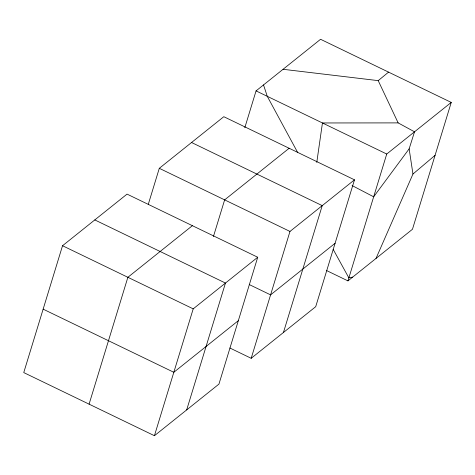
<?xml version="1.0" encoding="UTF-8"?>
<svg xmlns="http://www.w3.org/2000/svg" width="475" height="475" viewBox="0 0 475 475"><rect width="100%" height="100%" fill="white"/><g stroke="black" fill="none" stroke-linecap="round" stroke-linejoin="round"><path stroke-width="0.71" d="M316.777 162.408L322.448 122.966L398.151 122.894L414.515 131.807L409.141 148.859L373.659 196.804L352.094 185.553M62.534 245.729L23.75 372.584L154.428 435.718L218.939 384.103L257.723 257.248L127.045 194.115L62.534 245.729L193.212 308.857L257.723 257.248M148.313 204.256L159.297 168.31L223.808 116.702L354.487 179.829L315.703 306.69L251.192 358.298L229.858 347.991M89.086 404.148L127.876 277.293L192.381 225.678M244.797 127.745L256.061 90.897L320.572 39.282L451.25 102.416L412.466 229.271L347.955 280.885L326.663 270.596M213.435 236.526L224.639 199.874L289.144 148.265M154.428 435.718L193.212 308.857M186.681 409.907L225.465 283.053L94.792 219.919M251.192 358.298L289.976 231.438L354.487 179.829M283.444 332.494L322.228 205.633L191.556 142.506M347.955 280.885L386.739 154.025L451.25 102.416M376.016 258.436L412.959 174.028L435.076 155.319M283.064 69.291L378.207 80.631L388.568 72.129M238.331 320.673L173.82 372.287L43.142 309.154M335.095 243.259L270.584 294.868L249.25 284.561M352.658 277.121L348.87 277.887L333.159 249.328M256.061 90.897L386.739 154.025M159.297 168.31L289.976 231.438M297.772 152.683L267.259 96.3L263.53 84.924M378.207 80.631L398.151 122.894M409.141 148.859L412.959 174.028"/></g></svg>
